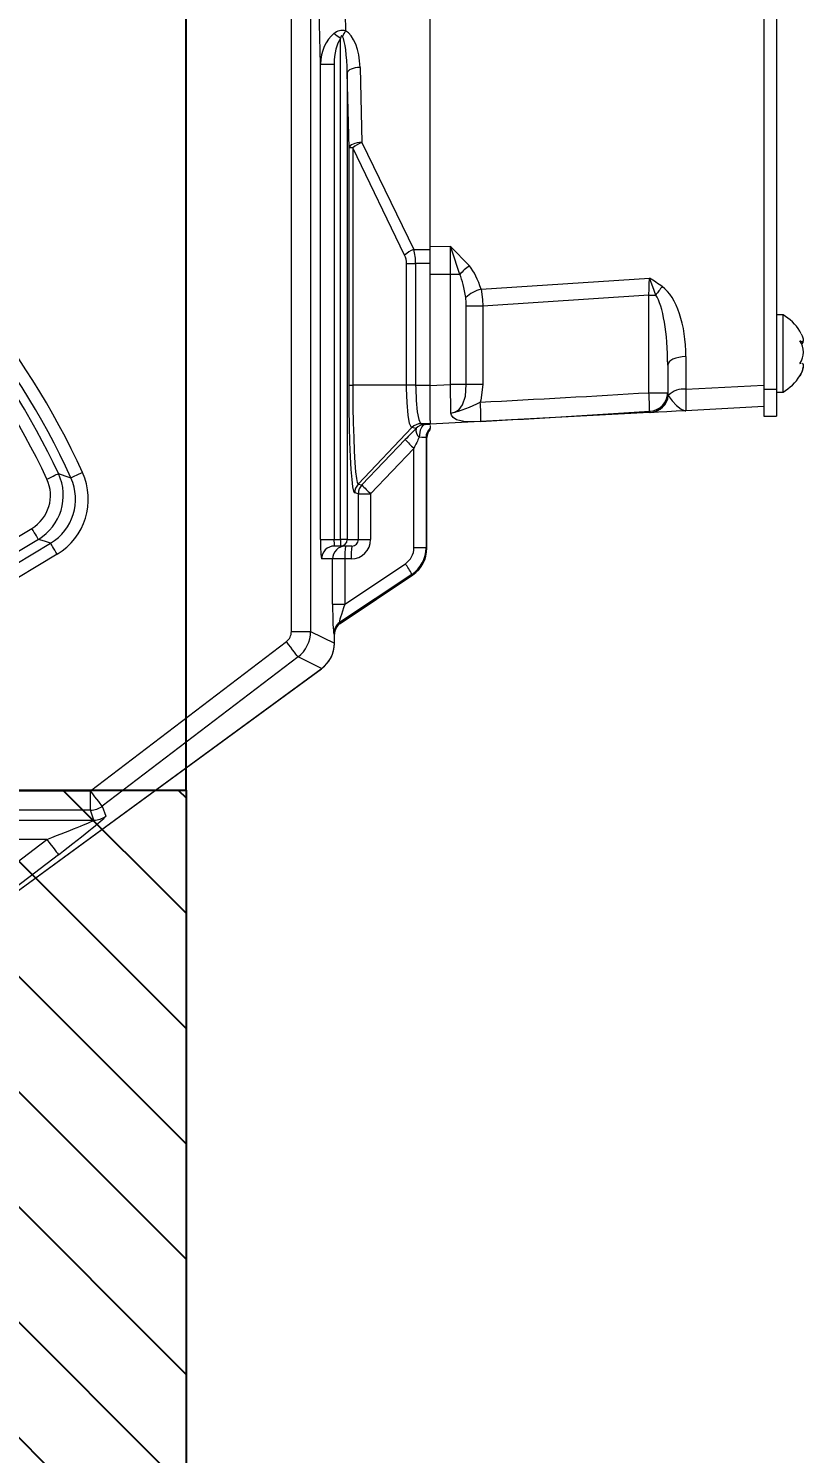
# Model space of a CAD drawing. Header units: millimetres. Extents: x -280 to 408, y 33 to 269.
# Drawn here: x 325.99 to 338.06, y 192.98 to 215.18 of the extents above; entities that cross this region are included whole.
import ezdxf

# ---------------------------------------------------------------- set-up
doc = ezdxf.new("R2010")
doc.units = ezdxf.units.MM
doc.layers.add('FORMAT', color=7, linetype='Continuous')
doc.styles.add('SLDTEXTSTYLE0', font='TXT', dxfattribs={"width": 0.605})
doc.dimstyles.new('SLDDIMSTYLE1', dxfattribs={"dimtxt": 3.5, "dimasz": 3.5, "dimexe": 0, "dimexo": 0.0625, "dimgap": 0.875, "dimtad": 1, "dimtoh": 1, "dimlfac": 10, "dimrnd": 1e-09, "dimzin": 12, "dimdsep": 46, "dimtxsty": 'SLDTEXTSTYLE0', "dimsah": 1, "dimcen": 0.09, "dimadec": 0, "dimazin": 0, "dimtfac": 1, "dimtdec": 3, "dimtofl": 0, "dimtmove": 0, "dimatfit": 3, "dimfxl": 1, "dimfrac": 2, "dimtolj": 1, "dimtzin": 12, "dimarcsym": 0})

# ---------------------------------------------------------------- blocks, each defined once
blk = doc.blocks.new('*D19')
at = {"layer": 'FORMAT', "color": 7, "transparency": 16777216}
for p, q in [((303.441, 203.314), (303.441, 266.364)), ((328.441, 203.314), (328.441, 266.364)), ((303.441, 264.864), (328.441, 264.864))]:
    blk.add_line(p, q, dxfattribs=at)
for points in [[(303.441, 264.864), (306.941, 264.326), (306.941, 265.403)], [(328.441, 264.864), (324.941, 265.403), (324.941, 264.326)]]:
    blk.add_solid(points, dxfattribs=at)
at = {"layer": 'FORMAT', "color": 7, "transparency": 16777216, "insert": (311.932, 269.376), "char_height": 3.5, "attachment_point": 1, "style": 'SLDTEXTSTYLE0'}
blk.add_mtext('250', dxfattribs=at)
blk = doc.blocks.new('*D22')
at = {"layer": 'FORMAT', "color": 7, "transparency": 16777216}
for p, q in [((315.941, 197.049), (315.941, 246.364)), ((328.441, 203.314), (328.441, 246.364)), ((328.441, 244.864), (315.941, 244.864))]:
    blk.add_line(p, q, dxfattribs=at)
for points in [[(315.941, 244.864), (319.441, 244.326), (319.441, 245.403)], [(328.441, 244.864), (324.941, 245.403), (324.941, 244.326)]]:
    blk.add_solid(points, dxfattribs=at)
at = {"layer": 'FORMAT', "color": 7, "transparency": 16777216, "insert": (318.182, 249.376), "char_height": 3.5, "attachment_point": 1, "style": 'SLDTEXTSTYLE0'}
blk.add_mtext('125', dxfattribs=at)

msp = doc.modelspace()

# ---------------------------------------------------------------- hatches: boundary and pattern name
at = {"layer": 'FORMAT'}
h = msp.add_hatch(dxfattribs=at)
h.set_pattern_fill('ANSI31', color=256, scale=0.4, angle=90, style=0)
h.paths.add_polyline_path([(328.4413, 144.3144), (328.4413, 203.3144), (303.4413, 203.3144), (303.4413, 144.3144)], flags=0)

# ---------------------------------------------------------------- linework, layer by layer
at = {"color": 7, "linetype": 'Continuous', "lineweight": 15}
for p, q in [((330.0809, 205.7851), (330.0809, 220.9578)), ((330.3805, 220.7158), (330.3805, 205.7851)), ((330.5349, 214.6235), (330.3813, 220.6898)), ((330.7808, 220.8638), (330.9257, 215.1402)), ((332.2413, 211.7806), (332.2413, 220.1581)), ((337.4377, 218.532), (337.4377, 209.5581)), ((337.6377, 218.532), (337.6377, 209.5581)), ((330.845, 207.2144), (330.845, 215.0211)), ((330.5349, 207.2144), (330.5349, 214.6235)), ((330.5349, 214.6235), (330.7451, 214.6235)), ((330.7451, 214.6235), (330.7451, 207.2144)), ((330.9501, 214.4848), (330.9501, 207.2144)), ((330.9797, 213.3167), (330.9501, 214.4848)), ((331.1498, 214.5718), (331.1794, 213.4037)), ((331.1794, 213.4037), (331.9864, 211.7335)), ((330.9797, 209.6215), (330.9797, 213.3167)), ((331.038, 213.3167), (330.9797, 213.3167)), ((331.038, 213.3167), (331.038, 209.6212)), ((331.845, 211.6464), (331.038, 213.3167)), ((332.2413, 211.7806), (332.557, 211.7844)), ((332.2413, 211.5159), (332.2413, 211.7806)), ((331.9864, 211.7335), (332.2413, 211.7335)), ((331.8749, 209.6212), (331.8749, 211.5159)), ((331.8749, 211.5159), (332.0163, 211.5159)), ((332.0163, 211.5159), (332.0163, 209.6212)), ((332.2413, 211.5159), (332.0163, 211.5159)), ((332.2413, 209.6212), (332.2413, 211.5159)), ((332.557, 211.3467), (332.2413, 211.3428)), ((332.7046, 211.3467), (332.557, 211.3467)), ((332.557, 209.6301), (332.557, 211.3467)), ((333.0357, 211.1159), (335.657, 211.2885)), ((335.6491, 211.0243), (333.0614, 210.8539)), ((335.6491, 209.5037), (335.6491, 211.0243)), ((335.6491, 211.0243), (335.7573, 211.0243)), ((332.8053, 209.6301), (332.8053, 210.8539)), ((333.0614, 210.8539), (332.8053, 210.8539)), ((333.0614, 210.8539), (333.0614, 209.6301)), ((337.7377, 210.7144), (337.6377, 210.7144)), ((337.7377, 210.6537), (337.7377, 210.7144)), ((337.7377, 209.5144), (337.7377, 210.6537)), ((338.0037, 210.2973), (338.0332, 210.2973)), ((336.2256, 210.0652), (336.2256, 209.5597)), ((335.9413, 209.9338), (335.9413, 209.5037)), ((337.9969, 209.9609), (338.0176, 209.9612)), ((331.8749, 209.6212), (331.038, 209.6212)), ((332.0163, 209.6212), (331.8749, 209.6212)), ((332.0163, 209.6212), (332.2413, 209.6212)), ((332.2413, 209.6136), (332.557, 209.6301)), ((332.2413, 209.0725), (332.2413, 209.6212)), ((332.8053, 209.6301), (332.557, 209.6301)), ((333.0614, 209.6301), (332.8053, 209.6301)), ((337.4377, 209.5581), (337.6377, 209.5581)), ((337.4377, 209.5581), (337.4377, 209.1369)), ((337.6377, 209.5581), (337.6377, 209.1369)), ((335.6491, 209.5037), (335.9413, 209.5037)), ((335.9413, 209.5037), (335.9413, 209.493)), ((337.6377, 209.5144), (337.7377, 209.5144)), ((335.657, 209.1934), (332.2413, 209.0144)), ((337.4377, 209.2867), (336.2256, 209.2232)), ((337.4377, 209.1369), (337.6377, 209.1369)), ((331.9574, 208.9591), (331.1217, 208.0796)), ((332.0216, 208.9466), (331.9576, 208.9591)), ((332.2413, 209.0212), (332.1023, 209.0212)), ((332.1023, 209.0212), (332.1663, 209.0088)), ((332.2413, 209.0725), (332.2413, 209.0144)), ((332.2413, 209.0082), (332.2413, 209.0144)), ((332.2413, 208.9907), (332.2413, 208.9516)), ((331.1798, 208.0683), (331.855, 208.7747)), ((332.178, 208.8055), (332.178, 207.0869)), ((332.1913, 208.8039), (332.178, 208.8055)), ((332.1913, 207.0798), (332.1913, 208.8036)), ((331.9892, 208.6369), (331.314, 207.9305)), ((331.9892, 207.0869), (331.9892, 208.6369)), ((331.1217, 208.0796), (331.1798, 208.0683)), ((331.1247, 207.9305), (331.0666, 207.9418)), ((331.1247, 207.2144), (331.1247, 207.9305)), ((331.1247, 207.9305), (331.314, 207.9305)), ((331.314, 207.9305), (331.314, 207.2144)), ((324.6394, 206.5495), (326.0384, 207.3902)), ((326.1413, 207.219), (324.7423, 206.3783)), ((325.1609, 206.4574), (326.3311, 207.1605)), ((330.5349, 207.2144), (330.7451, 207.2144)), ((330.7451, 207.2144), (330.845, 207.2144)), ((330.8502, 207.1144), (330.7504, 207.1144)), ((330.9501, 207.2144), (330.845, 207.2144)), ((331.0232, 207.1144), (330.8502, 207.1144)), ((330.9501, 207.2144), (331.1247, 207.2144)), ((331.1247, 207.2144), (331.314, 207.2144)), ((326.434, 206.9893), (325.2637, 206.2862)), ((330.7231, 206.9144), (330.5506, 206.9144)), ((330.7231, 206.2103), (330.7231, 206.9144)), ((330.9123, 206.9144), (330.7231, 206.9144)), ((331.0127, 206.9144), (330.9123, 206.9144)), ((330.9123, 206.9144), (330.9123, 206.2103)), ((332.178, 207.0869), (331.9892, 207.0869)), ((332.178, 207.0869), (332.1913, 207.0798)), ((331.957, 206.6738), (330.8303, 205.9233)), ((330.8417, 205.908), (331.9709, 206.6664)), ((330.9123, 206.2103), (331.8564, 206.8392)), ((331.9709, 206.6664), (331.957, 206.6738)), ((330.7231, 206.2103), (330.9123, 206.2103)), ((330.0809, 205.7851), (330.3805, 205.7851)), ((330.3805, 205.7851), (330.7531, 205.6009)), ((330.8303, 205.9233), (330.8417, 205.908)), ((326.9545, 203.2991), (330.0024, 205.6264)), ((330.7532, 205.7425), (330.7417, 205.7579)), ((330.7532, 205.6138), (330.7532, 205.7425)), ((330.7533, 205.6138), (330.7533, 205.7411)), ((330.1842, 205.3883), (327.1363, 203.061)), ((330.5517, 205.2065), (330.1842, 205.3883)), ((323.5072, 200.0539), (330.5473, 205.2031)), ((323.5088, 200.0552), (330.5488, 205.2044)), ((325.7259, 203.2991), (326.9545, 203.2991)), ((326.9545, 202.9995), (326.9545, 203.2991)), ((326.9545, 202.9995), (325.7259, 202.9995)), ((327.0068, 202.8449), (326.9545, 202.9995)), ((327.1363, 203.061), (327.1886, 202.9064)), ((324.6103, 202.8449), (327.0068, 202.8449)), ((326.2712, 202.5453), (324.6103, 202.5453)), ((324.6103, 201.2771), (326.2712, 202.5453)), ((326.453, 202.3072), (324.7921, 201.039))]:
    msp.add_line(p, q, dxfattribs=at)
at = {"color": 8, "linetype": 'Continuous', "lineweight": 15}
for p, q in [((336.2256, 209.5597), (337.4377, 209.6232)), ((330.7532, 205.6138), (330.7533, 205.6138))]:
    msp.add_line(p, q, dxfattribs=at)
at = {"color": 7, "linetype": 'Continuous', "lineweight": 15, "flags": 128}
for points in [[(330.8754, 215.0532), (330.8702, 215.0593), (330.8679, 215.0606), (330.8659, 215.0609), (330.8638, 215.0606), (330.8614, 215.0592), (330.8581, 215.0556), (330.8508, 215.0407), (330.845, 215.0211)], [(331.1498, 214.5718), (331.112, 214.5695), (331.0755, 214.564), (331.0417, 214.5558), (331.0118, 214.5449), (330.9869, 214.5319), (330.9679, 214.5172), (330.9555, 214.5013), (330.9501, 214.4848)], [(331.1794, 213.4037), (331.1415, 213.4014), (331.1051, 213.396), (331.0713, 213.3877), (331.0414, 213.3768), (331.0165, 213.3638), (330.9975, 213.3491), (330.9851, 213.3332), (330.9797, 213.3167)], [(332.557, 211.7844), (332.5581, 211.7834), (332.8523, 211.478)], [(332.7046, 211.3467), (332.5796, 211.7214), (332.5576, 211.7827), (332.557, 211.7844)], [(333.0357, 211.1159), (333.0558, 210.9551), (333.0614, 210.8539)], [(335.7573, 211.0243), (335.7083, 211.1547), (335.6575, 211.2871), (335.657, 211.2885)], [(332.8053, 210.8539), (332.8041, 210.9045), (332.7963, 210.9845)], [(338.0206, 210.4184), (338.0367, 210.3877), (338.0519, 210.3414), (338.0523, 210.31), (338.039, 210.2977), (338.0129, 210.3024), (337.9969, 210.3101)], [(338.0176, 210.2675), (338.0367, 210.2672), (338.0519, 210.2879), (338.052, 210.2963)], [(336.2256, 210.0652), (336.1693, 210.0615), (336.1157, 210.0533), (336.0665, 210.0407), (336.0237, 210.0244), (335.9886, 210.0048), (335.9626, 209.9826), (335.9467, 209.9587), (335.9413, 209.9338)], [(338.0367, 209.9615), (338.0519, 209.9408), (338.0523, 209.9019), (338.039, 209.8524), (338.0129, 209.7939), (337.9969, 209.7652)], [(331.0666, 207.9418), (331.0523, 207.9677), (331.0384, 208.0382), (331.0251, 208.1526), (331.0129, 208.3066), (331.002, 208.5037), (330.993, 208.7337), (330.9863, 208.9825), (330.9819, 209.2488), (330.9797, 209.6215)], [(330.9797, 209.6215), (330.9967, 209.6213), (331.038, 209.6212)], [(331.038, 209.6212), (331.038, 209.6212), (331.0401, 209.2788), (331.0444, 209.0337), (331.0509, 208.8047), (331.0595, 208.5936), (331.07, 208.4128), (331.0818, 208.2716), (331.0946, 208.1669), (331.1079, 208.1027), (331.1217, 208.0796), (331.1217, 208.0796)], [(331.9574, 208.9591), (331.9574, 208.9591), (331.9494, 208.9628), (331.922, 209.024), (331.8991, 209.1543), (331.8819, 209.351), (331.8752, 209.569), (331.8749, 209.6212), (331.8749, 209.6212)], [(332.0163, 209.6212), (332.0167, 209.5747), (332.0234, 209.3803), (332.0411, 209.2035), (332.0646, 209.0843), (332.093, 209.0259), (332.1013, 209.0214)], [(332.5634, 209.1829), (332.6279, 209.1995), (332.6932, 209.2442), (332.7464, 209.3168), (332.7904, 209.4508), (332.8053, 209.6301)], [(333.0614, 209.6301), (333.0316, 209.3866), (333.0228, 209.3555)], [(335.9507, 209.4612), (336.0132, 209.3773), (336.081, 209.3035), (336.1487, 209.2471), (336.2148, 209.2232), (336.225, 209.2232), (336.2256, 209.2232)], [(333.0312, 209.0561), (332.8965, 209.0501), (332.7682, 209.0524), (332.6505, 209.0813), (332.5991, 209.1171), (332.5731, 209.1514), (332.5634, 209.1829)], [(336.2256, 209.2232), (336.2243, 209.2231), (336.204, 209.2221), (336.0718, 209.2151), (335.9256, 209.2075), (335.8008, 209.2009), (335.7109, 209.1962)], [(332.1663, 209.0088), (332.1481, 209.0046), (332.1306, 208.993), (332.1144, 208.9744), (332.1003, 208.9495), (332.0886, 208.9193), (332.0799, 208.8849), (332.0744, 208.8476), (332.0725, 208.8088)], [(326.2723, 208.1581), (326.3065, 208.1741), (326.3395, 208.1896), (326.37, 208.2039), (326.397, 208.2165), (326.4195, 208.2271), (326.4368, 208.2352), (326.4481, 208.2405), (326.4532, 208.2429)], [(326.4532, 208.2429), (326.5524, 208.2086), (326.647, 208.1756)], [(326.8289, 208.2582), (326.7945, 208.2426), (326.7614, 208.2275), (326.7307, 208.2136), (326.7035, 208.2013), (326.6809, 208.191), (326.6635, 208.1831), (326.6521, 208.1779), (326.647, 208.1756)], [(326.1413, 207.219), (326.1384, 207.2237), (326.132, 207.2345), (326.1222, 207.2508), (326.1093, 207.2721), (326.094, 207.2977), (326.0766, 207.3266), (326.0579, 207.3578), (326.0384, 207.3902)], [(326.3311, 207.1605), (326.2384, 207.1892), (326.1413, 207.219)], [(326.434, 206.9893), (326.4145, 207.0217), (326.3958, 207.0528), (326.3784, 207.0817), (326.363, 207.1073), (326.3502, 207.1287), (326.3404, 207.145), (326.3339, 207.1557), (326.3311, 207.1605)], [(330.1842, 205.3883), (330.1792, 205.3949), (330.1678, 205.4098), (330.1504, 205.4326), (330.1278, 205.4622), (330.1006, 205.4978), (330.0699, 205.538), (330.0368, 205.5814), (330.0024, 205.6264)], [(330.7532, 205.5993), (330.7532, 205.6029), (330.7533, 205.6138)], [(330.5473, 205.2031), (330.5481, 205.2037), (330.5505, 205.2054)], [(327.1363, 203.061), (327.1313, 203.0676), (327.1198, 203.0825), (327.1025, 203.1053), (327.0798, 203.1349), (327.0527, 203.1705), (327.022, 203.2107), (326.9889, 203.2541), (326.9545, 203.2991)], [(326.2712, 202.5453), (326.3055, 202.5003), (326.3386, 202.457), (326.3693, 202.4168), (326.3965, 202.3812), (326.4192, 202.3515), (326.4365, 202.3288), (326.4479, 202.3138), (326.453, 202.3072)]]:
    msp.add_lwpolyline(points, dxfattribs=at)
at = {"color": 7, "linetype": 'Continuous', "lineweight": 15}
for centre, radius, start, end in [((330.8768, 214.9403), 0.2059, 76.24786, 130.59553), ((331.6405, 214.6688), 0.8562, 146.59277, 153.32284), ((327.5859, 210.714), 5.4012, 52.8862, 54.23344), ((331.3357, 212.9912), 0.4411, 110.75439, 132.45037), ((315.9413, 203.3144), 11.9575, 24.42164, 55.58256), ((315.9413, 203.3144), 11.7578, 24.42164, 55.58256), ((315.9413, 203.3144), 11.6099, 25.11952, 54.88474), ((315.9413, 203.3144), 11.4102, 25.11952, 54.88474), ((332.1427, 211.3211), 0.441, 110.75005, 132.45364), ((331.5749, 211.5159), 0.3, 0, 25.78875), ((333.2755, 210.8535), 0.7545, 124.12574, 139.17636), ((333.1542, 210.6161), 0.5136, 103.34209, 134.16655), ((334.006, 208.5771), 3.1745, 54.3175, 58.66283), ((336.5329, 210.5357), 0.9167, 137.44381, 147.78815), ((337.3978, 210.1024), 0.7, 31.06572, 60.95025), ((337.3978, 210.1024), 0.7, 26.88934, 31.06572), ((337.77, 210.1355), 0.2863, 322.42815, 37.57185), ((337.803, 209.923), 0.25, 320.86252, 354.94044), ((337.3978, 210.1263), 0.7, 329.0315, 333.04927), ((336.1941, 209.2149), 0.3463, 84.79079, 134.65613), ((337.3978, 210.1263), 0.7, 299.04975, 329.0315), ((331.8802, 211.6969), 2.6053, 285.21946, 296.01237), ((329.9215, 209.1187), 3.1103, 358.84677, 4.36591), ((330.8699, 209.1698), 4.7909, 0.54079, 3.99625), ((335.6413, 209.493), 0.3, 273, 0), ((335.6473, 209.5087), 0.294, 272.57644, 359.0237), ((335.6574, 209.4884), 0.2946, 273.60737, 354.69406), ((335.9033, 204.7095), 4.4906, 92.90206, 93.14431), ((332.1021, 208.8223), 0.1992, 90.13496, 136.60011), ((332.1024, 208.8216), 0.1996, 90.03139, 136.48057), ((332.1685, 208.9225), 0.1488, 170.69623, 229.8467), ((332.1664, 208.809), 0.1997, 90.0452, 136.47473), ((332.3785, 208.8054), 0.2005, 133.18403, 179.96554), ((332.9681, 209.7243), 1.463, 220.46622, 228.00465), ((325.7293, 207.9039), 0.7993, 301.02774, 25.09208), ((325.92, 207.8452), 0.9984, 300.98624, 24.43553), ((325.7301, 207.9037), 0.599, 300.9842, 25.13487), ((325.9208, 207.8449), 0.798, 300.94206, 24.47966), ((331.2669, 207.9417), 0.2003, 136.46912, 179.96994), ((331.325, 207.9304), 0.2003, 136.46929, 179.96977), ((332.2929, 209.0179), 1.4631, 220.46705, 228.00509), ((331.9799, 207.1396), 1.4469, 177.03691, 188.95449), ((330.7505, 206.9145), 0.1999, 90.03776, 180.03999), ((330.9229, 206.9145), 0.1999, 90.03861, 180.03913), ((331.227, 207.1895), 0.4825, 177.03879, 188.95237), ((331.327, 207.1895), 0.4827, 177.04151, 188.94965), ((330.8502, 207.2143), 0.0999, 270.04319, 0.03711), ((331.8754, 206.9642), 0.9644, 171.04446, 182.96403), ((331.9759, 206.9642), 0.9644, 171.04446, 182.96403), ((330.7587, 206.0581), 1.3472, 27.19268, 35.43366), ((330.942, 205.757), 0.2003, 123.87869, 179.74328), ((330.953, 205.7417), 0.1998, 152.5383, 179.78005), ((330.9557, 205.7413), 0.2024, 152.80641, 180.06916), ((330.2536, 205.6073), 0.4995, 306.26448, 358.88834), ((330.2536, 205.6073), 0.4995, 306.63463, 359.25773), ((330.7445, 205.5994), 0.00868, 359.18207, 9.77881), ((330.5452, 205.2126), 0.00887, 306.6226, 317.13314), ((326.9542, 203.2999), 0.3004, 270.05333, 307.31061), ((327.0065, 203.1453), 0.3004, 270.05338, 307.30999)]:
    msp.add_arc(centre, radius, start, end, dxfattribs=at)
at = {"color": 8, "linetype": 'Continuous', "lineweight": 15}
msp.add_arc((330.538, 205.2155), 0.0155, 306.84171, 314.50425, dxfattribs=at)
at = {"color": 7, "linetype": 'Continuous', "lineweight": 15}
for centre, major_axis, ratio, start_param, end_param in [((330.8502, 214.5393), (0, 0.6209), 0.4831766, 4.7647489, 6.0288416), ((330.9344, 214.6235), (0.0202, 0.5461), 0.7307153, 0.5506532, 1.5978508), ((330.9449, 214.6235), (0, 0.4592), 0.4349413, 0.5235988, 1.5707963), ((330.8502, 214.4523), (0, 0.6209), 0.1610589, 4.7647489, 6.0288416), ((332.5413, 211.3458), (0.0036, 1.0001), 0.0156958, 4.7132691, 5.1664219), ((331.7163, 211.5159), (0, 0.5), 0.6, 4.712389, 5.1624876), ((332.5413, 210.2758), (0.0186, 1.2323), 0.2429881, 5.3288142, 5.7692592), ((332.5256, 210.4071), (0.0457, 1.2321), 0.4855694, 5.3431669, 5.7836119), ((335.6413, 211.0227), (0.0197, 0.6026), 0.0129339, 4.7153873, 5.1695591), ((335.6256, 209.9935), (0.0457, 1.2321), 0.4855694, 4.7886443, 5.9622623), ((335.6413, 209.8621), (0.0186, 1.2323), 0.2429881, 4.7742916, 5.9479096), ((332.5413, 209.6309), (-0.0157, 0.6), 0.0261143, 3.8686259, 4.7103347), ((336.2413, 209.8248), (0.0157, 0.6016), 0.0162424, 2.0275714, 3.1428698), ((332.5849, 209.6328), (11.4565, 0.6), 0.0261501, 4.7492522, 4.9817836), ((336.2413, 209.5244), (0.2995, 0.0387), 0.4325078, 3.0857112, 3.337777), ((332.577, 209.6328), (11.4722, 0.6004), 0.0522288, 4.7492531, 4.9817846), ((335.6413, 209.7934), (-0.0157, 0.6), 0.0261143, 3.1422774, 3.4103025), ((331.8341, 208.7267), (0.3998, 0.4205), 0.0310092, 1.0503041, 1.4858336), ((332.7203, 209.759), (0.7633, 0.7996), 0.0325516, 3.1568153, 3.1624248), ((332.8649, 209.6212), (0.7636, 0.5995), 0.031658, 3.1534063, 3.1716582), ((331.9787, 209.0051), (0.4, 0), 0.0102333, 0.8548804, 1.0829069), ((332.392, 208.8038), (0.2008, 0), 0.9961429, 2.4202983, 3.1407008), ((331.9787, 208.5889), (0.1997, 0.4206), 0.024071, 1.0322595, 1.467789), ((331.9787, 208.8051), (0.2, 0), 0.0204666, 0.0872665, 1.0829069), ((332.2917, 208.792), (-0.0077, 0.2003), 0.4996549, 1.4920032, 1.4937869), ((331.0127, 207.2144), (0.3012, 0), 0.9958867, 4.712389, 6.2831853), ((331.0232, 207.2144), (0.1015, 0), 0.9850938, 4.712389, 6.2831853), ((331.6867, 207.0889), (0.283, -0.1079), 0.9902522, 5.6688667, 6.6441811), ((331.6762, 207.0889), (0.479, -0.1501), 0.9959707, 5.6087982, 6.5841126), ((331.6894, 207.0819), (0.4434, -0.2363), 0.9951216, 5.7955281, 6.7708425), ((330.7441, 206.2383), (0.0012, 0.4812), 0.0436676, 1.6290537, 3.0834826), ((330.9438, 206.2383), (0.1134, 0.3151), 0.06064, 1.6814831, 3.135912), ((329.8807, 205.7854), (-0.1796, 0.0888), 0.9982951, 2.6829377, 3.6002476), ((329.8807, 205.7854), (0.2217, 0.4482), 0.9996602, 4.253734, 5.1710439), ((330.9537, 205.7414), (0.1201, -0.1609), 0.9961853, 3.091861, 3.593495), ((330.5529, 205.5101), (0.0639, 0.4123), 0.4603395, 5.0050161, 5.0371577), ((330.6533, 205.5396), (0.0992, 0.2039), 0.0615085, 6.157462, 6.2098218), ((330.6533, 205.5396), (0.0992, 0.2039), 0.0615085, 6.157462, 6.2098218), ((330.5167, 205.4291), (0.2909, 0.2951), 0.4620938, 4.3742478, 4.3831169), ((326.4012, 202.3072), (0.7873, 0.5995), 0.0317502, 4.7540603, 6.2724967), ((326.2194, 202.5453), (0.7875, 0.2995), 0.0218994, 4.7699036, 6.28834)]:
    msp.add_ellipse(centre, major_axis=major_axis, ratio=ratio, start_param=start_param, end_param=end_param, dxfattribs=at)
at = {"layer": 'FORMAT', "color": 7}
for p, q in [((303.4413, 203.3144), (328.4413, 203.3144)), ((328.4413, 203.3144), (328.4413, 144.3144))]:
    msp.add_line(p, q, dxfattribs=at)

# ---------------------------------------------------------------- dimensions: what is measured, and where the dimension line sits
for base, p1, p2, picture, middle in [((328.4413, 264.8644), (303.4413, 203.3144), (328.4413, 203.3144), '*D19', (315.9413, 264.8644)), ((315.9413, 244.8644), (328.4413, 203.3144), (315.9413, 197.0491), '*D22', (322.1913, 244.8644))]:
    dim = msp.add_linear_dim(base=base, p1=p1, p2=p2, dimstyle='SLDDIMSTYLE1', dxfattribs=at)
    dim.commit()
    dim.dimension.update_dxf_attribs({"geometry": picture, "text_midpoint": middle, "dimtype": 160})

doc.saveas('drawing.dxf')
